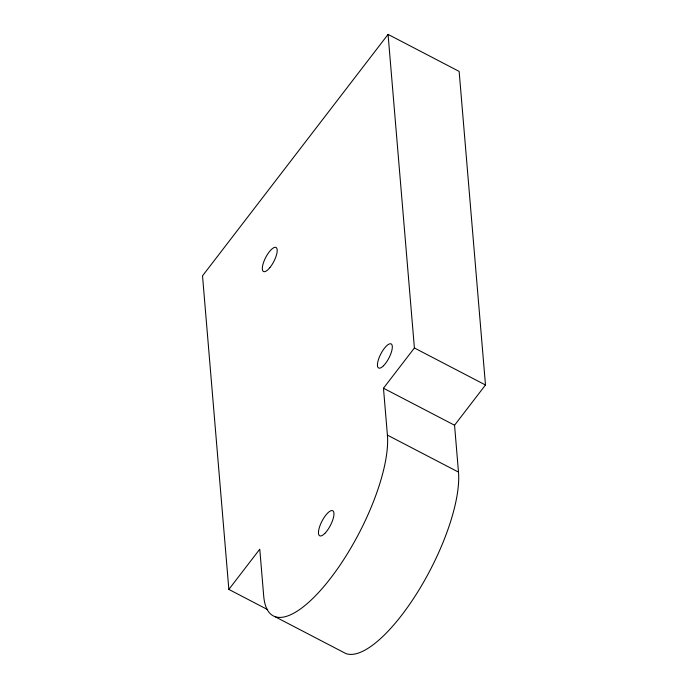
<?xml version="1.0" encoding="UTF-8"?>
<svg xmlns="http://www.w3.org/2000/svg" width="688" height="688" viewBox="0 0 688 688"><rect width="100%" height="100%" fill="white"/><g stroke="black" fill="none" stroke-linecap="round" stroke-linejoin="round"><path stroke-width="1.03" d="M274.615 616.474L345.694 653.471A113.081 37.831 -62.5 0 0 417.711 591.998A113.081 37.831 -62.5 0 0 458.492 472.114L454.553 425.227L485.479 384.988L459.145 71.406L388.066 34.4L202.521 275.845L228.855 589.418L267.709 609.654M228.855 589.418L259.772 549.179L263.71 596.075A113.081 37.831 -62.5 0 0 330.799 577.954A113.081 37.831 -62.5 0 0 387.413 435.117L383.474 388.221L414.4 347.982L388.066 34.4M414.4 347.982L485.479 384.988M383.474 388.221L454.553 425.227M387.413 435.117L458.492 472.114M324.839 533.398A14.138 4.73 -62.5 0 0 333.508 511.528A14.138 4.73 -62.5 0 0 320.281 524.867A14.138 4.73 -62.5 0 0 324.839 533.398M383.483 365.775A13.571 4.541 -62.5 0 0 391.919 344.748A13.571 4.541 -62.5 0 0 379.251 357.339A13.571 4.541 -62.5 0 0 383.483 365.775M269.859 267.649A13.571 4.541 -62.5 0 0 276.155 247.551A13.571 4.541 -62.5 0 0 263.255 263.323A13.571 4.541 -62.5 0 0 269.859 267.649"/></g></svg>
